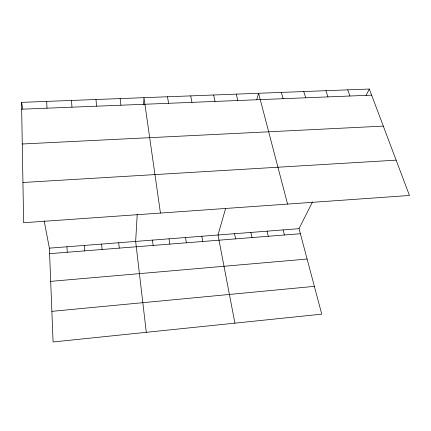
<?xml version="1.0" encoding="UTF-8"?>
<svg xmlns="http://www.w3.org/2000/svg" width="431" height="431" viewBox="0 0 431 431"><rect width="100%" height="100%" fill="white"/><g stroke="black" fill="none" stroke-linecap="round" stroke-linejoin="round"><path stroke-width="0.65" d="M137.23 214.202L135.657 241.419L146.292 332.323M143.561 104.776L143.97 97.67L160.445 213.07M225.575 208.588L218.016 234.992L234.906 323.153M256.795 99.593L258.605 93.274L287.569 204.084M44.145 220.764L49.371 248.154L53.094 341.966L321.758 314.161L299.028 228.672L312.54 201.837M366.043 95.563L369.329 89.034L21.55 102.362L23.63 222.735L409.45 195.475L369.329 89.034M51.882 311.344L314.366 286.362M50.686 281.357L307.104 259.042M49.371 248.154L299.028 228.672M49.587 253.665L300.369 233.721M22.935 182.491L396.137 160.154M22.267 143.992L383.31 126.116M21.669 109.199L371.635 95.143M347.752 89.858L349.934 96.016M325.895 90.699L327.953 96.9M303.758 91.544L305.681 97.794M281.33 92.406L283.124 98.699M283.124 229.912L284.401 234.992M236.269 94.13L237.788 100.52M267.075 231.167L268.281 236.274M250.874 232.428L252.011 237.567M213.641 94.998L215.021 101.436M234.518 233.704L235.59 238.876M190.717 95.876L191.957 102.362M21.55 102.362L22.811 108.973M201.843 236.253L202.769 241.484M167.497 96.77L168.591 103.3M185.524 237.529L186.381 242.788M169.06 238.812L169.836 244.102M152.434 240.11L153.14 245.433M120.136 98.58L120.917 105.218M118.724 242.739L119.274 248.127M95.984 99.507L96.603 106.193M101.63 244.075L102.099 249.49M84.374 245.422L84.762 250.869M71.503 100.445L71.961 107.179M66.956 246.78L67.258 252.259M46.693 101.398L46.984 108.186"/></g></svg>
